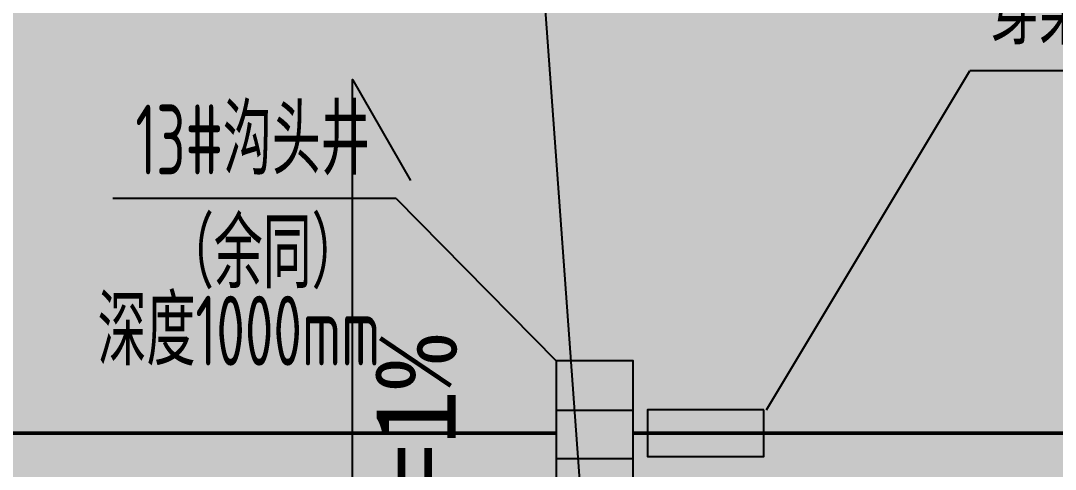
# Model space of a CAD drawing. Header units: inches. Extents: x 143994 to 247866, y 243815 to 272761.
# Drawn here: x 174286 to 176507, y 247896 to 248859 of the extents above; entities that cross this region are included whole.
import ezdxf
from ezdxf.enums import TextEntityAlignment as Align

# ---------------------------------------------------------------- set-up
doc = ezdxf.new("R2010")
doc.units = ezdxf.units.IN
doc.header["$LTSCALE"] = 1000
doc.header["$MEASUREMENT"] = 0
doc.layers.get('DEFPOINTS').update_dxf_attribs({"color": 62})
for name, color, linetype in [('0-dim', 90, 'Continuous'), ('0-fm', 30, 'Continuous'), ('0-word', 131, 'Continuous'), ('0-建筑2F', 127, 'Continuous'), ('00给水标注', 13, 'Continuous'), ('00雨水标注', 3, 'Continuous'), ('00雨水管件', 64, 'Continuous'), ('PUB_HATCH', 8, 'Continuous')]:
    doc.layers.add(name, color=color, linetype=linetype)
doc.layers.add('00雨水管', color=60, linetype='Continuous', lineweight=50)
doc.styles.add('ECADI', font='hzs.shx', dxfattribs={"width": 0.7, "bigfont": 'hztxt.shx'})
doc.styles.add('HS2', font='')
doc.styles.get("Standard").update_dxf_attribs({"font": 'arial.ttf'})
doc.styles.get('HS2').set_extended_font_data('SimHei')
doc.linetypes.add('Y_WATER_SUPPLY', pattern='A,3,-0.2,["Y",Standard,S=0.2,R=0,X=-0.1,Y=-0.05],-0.2', length=3.4)

# ---------------------------------------------------------------- blocks, each defined once
blk = doc.blocks.new('雨水口')
at = {"layer": '00雨水管件'}
for p, q in [((641335.4, -256989.9), (641335.4, -256824.7)), ((641439.6, -256989.9), (641439.6, -256824.7))]:
    blk.add_line(p, q, dxfattribs=at)
blk.add_lwpolyline([(641234.5, -256824.7), (641545.4, -256824.7), (641545.4, -256989.9), (641234.5, -256989.9)], close=True, dxfattribs=at)
blk = doc.blocks.new('QWQW8EF')
at = {"layer": '00雨水标注', "color": 1}
for p in [(656817.9, -513557.1), (658511.5, -512829.6)]:
    blk.add_line(p, (657254.5, -512829.6), dxfattribs=at)
at = {"layer": '00雨水标注'}
for q in [(655414.7, -513103.6), (656366.7, -513451.6)]:
    blk.add_line((656022.7, -513103.6), q, dxfattribs=at)
at = {"layer": '00雨水标注', "color": 1}
blk.add_lwpolyline([(656811.9, -513557.1), (656562.3, -513557.1), (656562.3, -513657.1), (656811.9, -513657.1)], close=True, dxfattribs=at)
at = {"layer": '00雨水管', "linetype": 'Y_WATER_SUPPLY', "ltscale": 0.5}
for p, q in [((656366.7, -513607), (652961.9, -513607)), ((661476, -513607), (656531.9, -513607))]:
    blk.add_line(p, q, dxfattribs=at)
at = {"layer": '00给水标注', "xscale": -1, "rotation": 270}
blk.add_blockref('雨水口', (913356.6, -1154997), dxfattribs=at)
at = {"layer": '00雨水标注', "color": 1, "style": 'ECADI', "width": 0.7}
blk.add_text('穿梁预留UPVC套管%%C150', height=150, rotation=0, dxfattribs=at).set_placement((657298.3, -512772.9))
at = {"layer": '00雨水标注', "style": 'ECADI', "width": 0.7}
for s, p in [('13#沟头井', (655463.1, -513051.9)), ('（余同）', (655526.6, -513295.7)), ('深度1000mm', (655382.1, -513462.1))]:
    blk.add_text(s, height=150, dxfattribs=at).set_placement(p)
blk = doc.blocks.new('SLOP MARK')
at = {"layer": '0-dim', "color": 4}
blk.add_lwpolyline([(-13.8, 0), (13.8, 0), (9.47, 2.5)], dxfattribs=at)
at = {"layer": '0-word', "style": 'HS2', "flags": 4}
blk.add_attdef('i=1%', text='', height=3.5, dxfattribs=at).set_placement((-1.897, 1), align=Align.CENTER)
blk = doc.blocks.new('A$C0DD370A0')
at = {"layer": '0-fm'}
ref = blk.add_blockref('SLOP MARK', (-6587.9, 1646.8), dxfattribs=dict(at, xscale=-50, yscale=50, zscale=50, rotation=270))
ref.add_attrib('i=1%', 'i=1%', dxfattribs={"layer": '0-word', "height": 175, "rotation": 90, "style": 'HS2'}).set_placement((-6365.9, 1551.9), align=Align.CENTER)
blk = doc.blocks.new('1442323')
at = {"layer": 'PUB_HATCH', "color": 127}
blk.add_line((698526.9, -393189.3), (698375.3, -391109.8), dxfattribs=at)

msp = doc.modelspace()

# ---------------------------------------------------------------- hatches: boundary and pattern name
at = {"layer": 'DEFPOINTS'}
h = msp.add_hatch(dxfattribs=at)
h.set_pattern_fill('ANSI31', color=250)
h.set_pattern_definition([(45, (-65482.5842, -4e-05), (-1.122532015, 1.122532015), [])])
h.paths.add_polyline_path([(182383.45, 243814.78), (157803.44, 243814.78), (157803.44, 270814.78), (182383.45, 270814.78)])

# ---------------------------------------------------------------- block references
msp.add_blockref('QWQW8EF', (-480931.31, 761580.81))
at = {"layer": '0-建筑2F'}
msp.add_blockref('1442323', (-522981.31, 640245.41), dxfattribs=at)
at = {"layer": 'DEFPOINTS'}
msp.add_blockref('A$C0DD370A0', (181585.61, 246396.11), dxfattribs=at)

doc.saveas('drawing.dxf')
